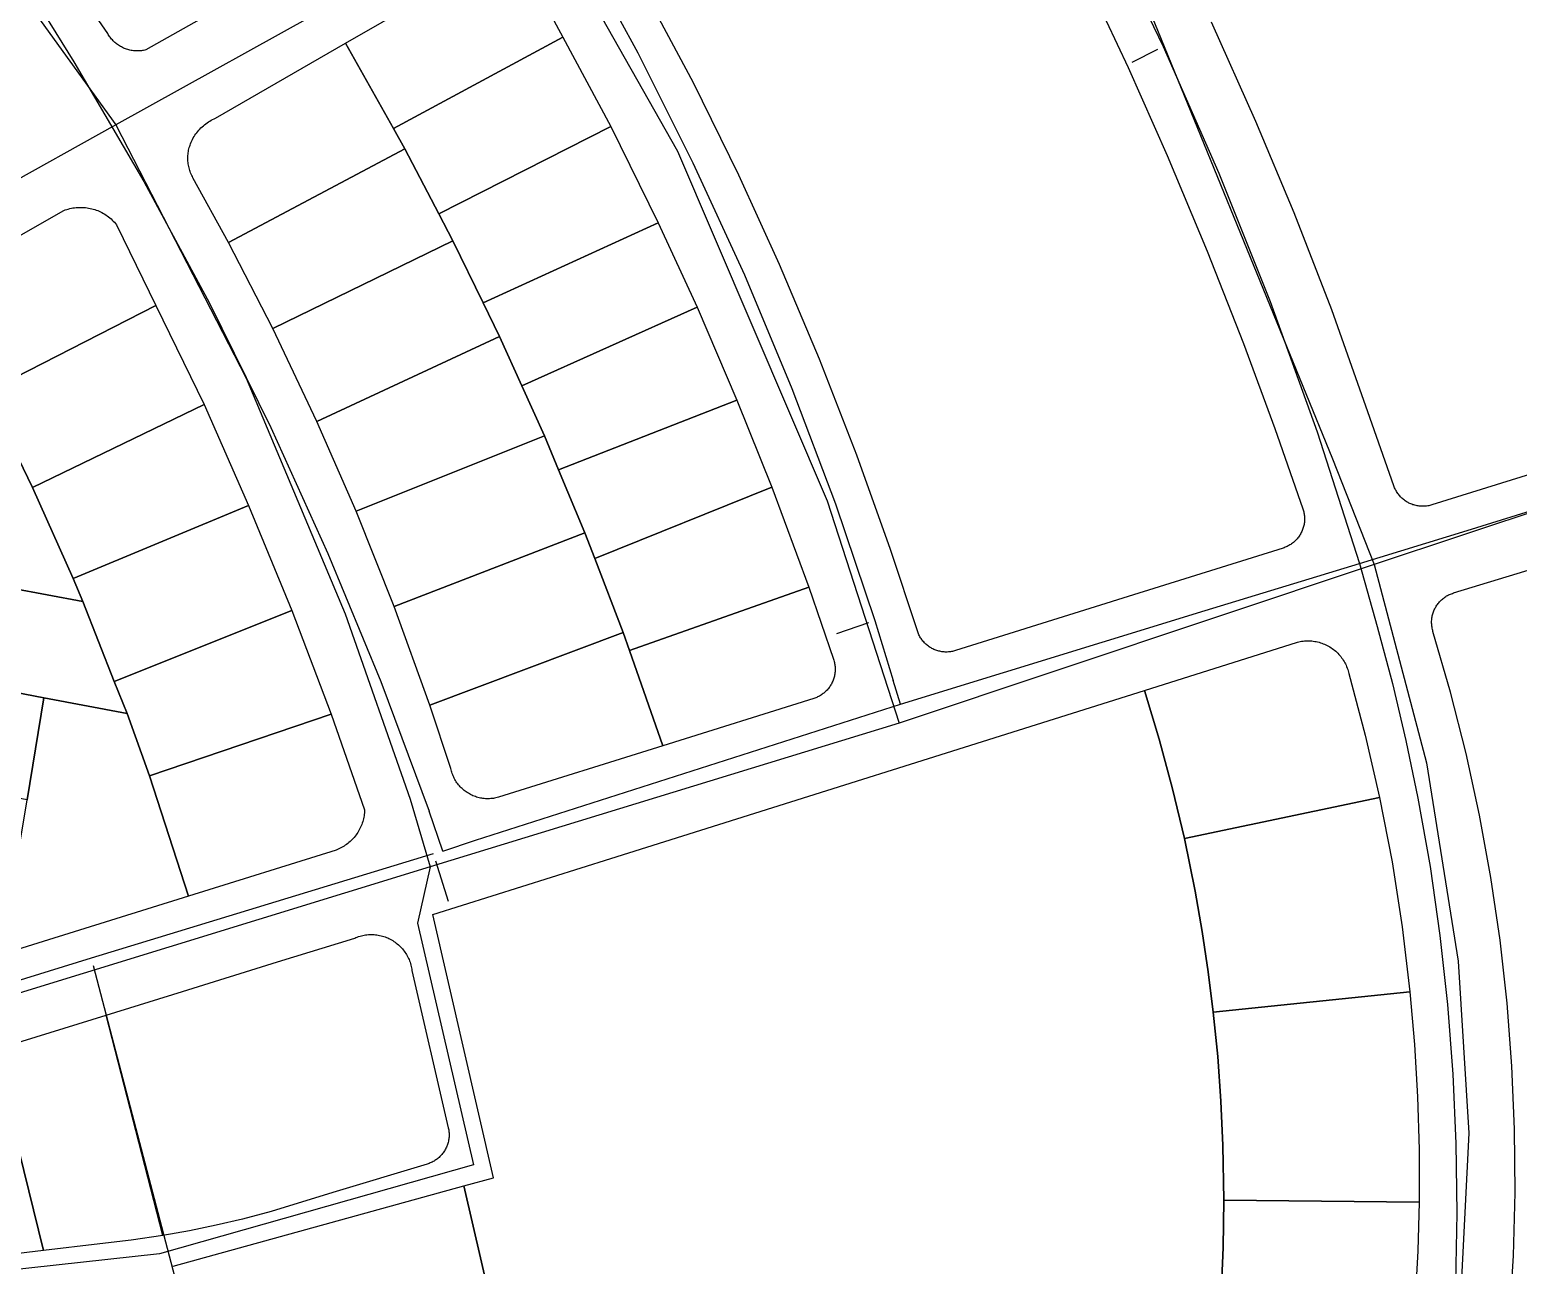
# Model space of a CAD drawing. Extents: x 1876309 to 1899261, y 443723 to 466661.
# Drawn here: x 1896215 to 1897187, y 453752 to 454559 of the extents above; entities that cross this region are included whole.
import ezdxf

# ---------------------------------------------------------------- set-up
doc = ezdxf.new("R2010")
doc.units = 0
doc.header["$MEASUREMENT"] = 0
for name, color, linetype in [('Parcels', 31, 'Continuous'), ('Roads', 7, 'Continuous'), ('Waterlines', 5, 'Continuous')]:
    doc.layers.add(name, color=color, linetype=linetype)

msp = doc.modelspace()

# ---------------------------------------------------------------- linework, layer by layer
at = {"layer": 'Parcels'}
for p, q in [((1896901.62, 454598.94), (1896932.12, 454534.03)), ((1896648.44, 454523.88), (1896621.12, 454574.59)), ((1897015.41, 454498.84), (1896986.41, 454563.5)), ((1896932.12, 454534.03), (1896957.59, 454476.62)), ((1896677.94, 454463.69), (1896648.44, 454523.88)), ((1897040.38, 454439.16), (1897015.41, 454498.84)), ((1896957.59, 454476.62), (1896983.72, 454414.16)), ((1896704.5, 454405.38), (1896677.94, 454463.69)), ((1897065.03, 454375.84), (1897040.38, 454439.16)), ((1896983.72, 454414.16), (1897007.41, 454353.84)), ((1896730.53, 454343.75), (1896704.5, 454405.38)), ((1897088.41, 454309.38), (1897065.03, 454375.84)), ((1897007.41, 454353.84), (1897027.88, 454298.38)), ((1896754.94, 454281.09), (1896730.53, 454343.75)), ((1897105.43, 454261), (1897088.41, 454309.38)), ((1897027.88, 454298.38), (1897046.07, 454246.06)), ((1896776.94, 454219.44), (1896754.94, 454281.09)), ((1897232.22, 454280.47), (1897130.27, 454248.56)), ((1897105.68, 454260.35), (1897105.43, 454261)), ((1897105.94, 454259.7), (1897105.68, 454260.35)), ((1897106.23, 454259.07), (1897105.94, 454259.7)), ((1897106.54, 454258.44), (1897106.23, 454259.07)), ((1897106.87, 454257.83), (1897106.54, 454258.44)), ((1897107.23, 454257.23), (1897106.87, 454257.83)), ((1897107.6, 454256.64), (1897107.23, 454257.23)), ((1897107.99, 454256.06), (1897107.6, 454256.64)), ((1897108.41, 454255.5), (1897107.99, 454256.06)), ((1897108.84, 454254.95), (1897108.41, 454255.5)), ((1897109.29, 454254.42), (1897108.84, 454254.95)), ((1897109.76, 454253.9), (1897109.29, 454254.42)), ((1897110.25, 454253.41), (1897109.76, 454253.9)), ((1897110.76, 454252.92), (1897110.25, 454253.41)), ((1897046.07, 454246.06), (1897046.29, 454245.4)), ((1897046.29, 454245.4), (1897046.48, 454244.73)), ((1897046.48, 454244.73), (1897046.65, 454244.06)), ((1897046.65, 454244.06), (1897046.8, 454243.38)), ((1897046.8, 454243.38), (1897046.92, 454242.69)), ((1897111.28, 454252.46), (1897110.76, 454252.92)), ((1897111.82, 454252.02), (1897111.28, 454252.46)), ((1897112.37, 454251.59), (1897111.82, 454252.02)), ((1897112.94, 454251.18), (1897112.37, 454251.59)), ((1897113.52, 454250.8), (1897112.94, 454251.18)), ((1897114.11, 454250.43), (1897113.52, 454250.8)), ((1897114.72, 454250.09), (1897114.11, 454250.43)), ((1897115.34, 454249.76), (1897114.72, 454250.09)), ((1897115.97, 454249.46), (1897115.34, 454249.76)), ((1897116.61, 454249.18), (1897115.97, 454249.46)), ((1897117.26, 454248.92), (1897116.61, 454249.18)), ((1897117.91, 454248.69), (1897117.26, 454248.92)), ((1897118.58, 454248.48), (1897117.91, 454248.69)), ((1897119.25, 454248.29), (1897118.58, 454248.48)), ((1897119.93, 454248.13), (1897119.25, 454248.29)), ((1897120.61, 454247.99), (1897119.93, 454248.13)), ((1897121.3, 454247.87), (1897120.61, 454247.99)), ((1897121.99, 454247.78), (1897121.3, 454247.87)), ((1897122.69, 454247.71), (1897121.99, 454247.78)), ((1897123.39, 454247.66), (1897122.69, 454247.71)), ((1897124.08, 454247.64), (1897123.39, 454247.66)), ((1897124.78, 454247.65), (1897124.08, 454247.64)), ((1897125.48, 454247.68), (1897124.78, 454247.65)), ((1897126.17, 454247.73), (1897125.48, 454247.68)), ((1897126.87, 454247.81), (1897126.17, 454247.73)), ((1897127.56, 454247.91), (1897126.87, 454247.81)), ((1897128.25, 454248.04), (1897127.56, 454247.91)), ((1897128.93, 454248.19), (1897128.25, 454248.04)), ((1897129.6, 454248.36), (1897128.93, 454248.19)), ((1897130.27, 454248.56), (1897129.6, 454248.36)), ((1897046.33, 454233.74), (1897046.12, 454233.07)), ((1897046.52, 454234.41), (1897046.33, 454233.74)), ((1897046.69, 454235.08), (1897046.52, 454234.41)), ((1897046.83, 454235.76), (1897046.69, 454235.08)), ((1897046.95, 454236.45), (1897046.83, 454235.76)), ((1897046.92, 454242.69), (1897047.02, 454242)), ((1897047.04, 454237.14), (1897046.95, 454236.45)), ((1897047.02, 454242), (1897047.1, 454241.31)), ((1897047.11, 454237.83), (1897047.04, 454237.14)), ((1897047.1, 454241.31), (1897047.15, 454240.62)), ((1897047.16, 454238.53), (1897047.11, 454237.83)), ((1897047.15, 454240.62), (1897047.18, 454239.92)), ((1897047.18, 454239.22), (1897047.16, 454238.53)), ((1897047.18, 454239.92), (1897047.18, 454239.22)), ((1897039.86, 454224.03), (1897039.32, 454223.6)), ((1897040.39, 454224.48), (1897039.86, 454224.03)), ((1897040.91, 454224.95), (1897040.39, 454224.48)), ((1897041.41, 454225.43), (1897040.91, 454224.95)), ((1897041.89, 454225.94), (1897041.41, 454225.43)), ((1897042.35, 454226.46), (1897041.89, 454225.94)), ((1897042.79, 454226.99), (1897042.35, 454226.46)), ((1897043.22, 454227.55), (1897042.79, 454226.99)), ((1897043.63, 454228.11), (1897043.22, 454227.55)), ((1897044.01, 454228.69), (1897043.63, 454228.11)), ((1897044.38, 454229.28), (1897044.01, 454228.69)), ((1897044.72, 454229.89), (1897044.38, 454229.28)), ((1897045.05, 454230.5), (1897044.72, 454229.89)), ((1897045.35, 454231.13), (1897045.05, 454230.5)), ((1897045.63, 454231.77), (1897045.35, 454231.13)), ((1897045.89, 454232.42), (1897045.63, 454231.77)), ((1897046.12, 454233.07), (1897045.89, 454232.42)), ((1896794.48, 454166.26), (1896776.94, 454219.44)), ((1897033.16, 454220.41), (1896932.03, 454188.72)), ((1897033.82, 454220.63), (1897033.16, 454220.41)), ((1897034.48, 454220.87), (1897033.82, 454220.63)), ((1897035.12, 454221.14), (1897034.48, 454220.87)), ((1897035.75, 454221.42), (1897035.12, 454221.14)), ((1897036.38, 454221.73), (1897035.75, 454221.42)), ((1897036.99, 454222.06), (1897036.38, 454221.73)), ((1897037.59, 454222.42), (1897036.99, 454222.06)), ((1897038.18, 454222.79), (1897037.59, 454222.42)), ((1897038.75, 454223.18), (1897038.18, 454222.79)), ((1897039.32, 454223.6), (1897038.75, 454223.18)), ((1896932.03, 454188.72), (1896910.5, 454182)), ((1896910.5, 454182), (1896819.46, 454153.44)), ((1896794.7, 454165.61), (1896794.48, 454166.26)), ((1896794.95, 454164.96), (1896794.7, 454165.61)), ((1896795.23, 454164.33), (1896794.95, 454164.96)), ((1896795.52, 454163.7), (1896795.23, 454164.33)), ((1896795.84, 454163.09), (1896795.52, 454163.7)), ((1896796.17, 454162.48), (1896795.84, 454163.09)), ((1896796.53, 454161.89), (1896796.17, 454162.48)), ((1896796.91, 454161.31), (1896796.53, 454161.89)), ((1896797.31, 454160.75), (1896796.91, 454161.31)), ((1896797.72, 454160.19), (1896797.31, 454160.75)), ((1896798.16, 454159.66), (1896797.72, 454160.19)), ((1896798.61, 454159.14), (1896798.16, 454159.66)), ((1896799.09, 454158.63), (1896798.61, 454159.14)), ((1896799.57, 454158.14), (1896799.09, 454158.63)), ((1896800.08, 454157.67), (1896799.57, 454158.14)), ((1896800.6, 454157.22), (1896800.08, 454157.67)), ((1896801.14, 454156.78), (1896800.6, 454157.22)), ((1896801.69, 454156.36), (1896801.14, 454156.78)), ((1896802.26, 454155.96), (1896801.69, 454156.36)), ((1896802.84, 454155.59), (1896802.26, 454155.96)), ((1896803.43, 454155.23), (1896802.84, 454155.59)), ((1896804.03, 454154.89), (1896803.43, 454155.23)), ((1896804.65, 454154.58), (1896804.03, 454154.89)), ((1896805.27, 454154.28), (1896804.65, 454154.58)), ((1896805.91, 454154.01), (1896805.27, 454154.28)), ((1896806.55, 454153.76), (1896805.91, 454154.01)), ((1896807.21, 454153.53), (1896806.55, 454153.76)), ((1896807.87, 454153.33), (1896807.21, 454153.53)), ((1896808.53, 454153.14), (1896807.87, 454153.33)), ((1896809.21, 454152.99), (1896808.53, 454153.14)), ((1896809.89, 454152.85), (1896809.21, 454152.99)), ((1896810.57, 454152.74), (1896809.89, 454152.85)), ((1896811.25, 454152.65), (1896810.57, 454152.74)), ((1896811.94, 454152.58), (1896811.25, 454152.65)), ((1896812.63, 454152.54), (1896811.94, 454152.58)), ((1896813.32, 454152.53), (1896812.63, 454152.54)), ((1896814.02, 454152.53), (1896813.32, 454152.53)), ((1896814.71, 454152.56), (1896814.02, 454152.53)), ((1896815.4, 454152.62), (1896814.71, 454152.56)), ((1896816.08, 454152.7), (1896815.4, 454152.62)), ((1896816.77, 454152.8), (1896816.08, 454152.7)), ((1896817.45, 454152.93), (1896816.77, 454152.8)), ((1896818.12, 454153.07), (1896817.45, 454152.93)), ((1896818.79, 454153.25), (1896818.12, 454153.07)), ((1896819.46, 454153.44), (1896818.79, 454153.25))]:
    msp.add_line(p, q, dxfattribs=at)
for points in [[(1896541.45, 454594.13), (1896563.19, 454553.69), (1896563.19, 454553.69), (1896452.69, 454494.06), (1896421.38, 454549.84), (1896515.56, 454604.12)], [(1896390.06, 454601.41), (1896291, 454545.5), (1896290.27, 454545.32), (1896289.54, 454545.16), (1896288.8, 454545.03), (1896288.06, 454544.93), (1896287.32, 454544.85), (1896286.57, 454544.79), (1896285.82, 454544.76), (1896285.07, 454544.76), (1896284.32, 454544.78), (1896283.58, 454544.83), (1896282.83, 454544.9), (1896282.09, 454545), (1896281.35, 454545.13), (1896280.62, 454545.28), (1896279.89, 454545.45), (1896279.17, 454545.65), (1896278.45, 454545.88), (1896277.74, 454546.12), (1896277.05, 454546.4), (1896276.36, 454546.69), (1896275.68, 454547.01), (1896275.02, 454547.36), (1896274.36, 454547.72), (1896273.72, 454548.11), (1896273.09, 454548.52), (1896272.48, 454548.95), (1896271.88, 454549.4), (1896271.3, 454549.87), (1896270.74, 454550.36), (1896270.19, 454550.87), (1896269.66, 454551.4), (1896269.15, 454551.95), (1896268.65, 454552.51), (1896268.18, 454553.09), (1896267.73, 454553.69), (1896267.29, 454554.3), (1896266.88, 454554.93), (1896266.49, 454555.57), (1896266.12, 454556.22), (1896242.62, 454590.41)], [(1896170.81, 454402.76), (1896237.44, 454440.62), (1896238.4, 454440.99), (1896239.38, 454441.32), (1896240.36, 454441.61), (1896241.36, 454441.88), (1896242.36, 454442.1), (1896243.38, 454442.29), (1896244.39, 454442.45), (1896245.42, 454442.57), (1896246.44, 454442.66), (1896247.47, 454442.71), (1896248.5, 454442.72), (1896249.53, 454442.7), (1896250.56, 454442.65), (1896251.59, 454442.56), (1896252.61, 454442.43), (1896253.62, 454442.27), (1896254.64, 454442.07), (1896255.64, 454441.84), (1896256.63, 454441.57), (1896257.62, 454441.27), (1896258.59, 454440.93), (1896259.55, 454440.56), (1896260.5, 454440.16), (1896261.44, 454439.73), (1896262.35, 454439.26), (1896263.26, 454438.76), (1896264.14, 454438.24), (1896265, 454437.68), (1896265.85, 454437.09), (1896266.67, 454436.47), (1896267.48, 454435.82), (1896268.26, 454435.15), (1896269.01, 454434.45), (1896269.74, 454433.73), (1896270.45, 454432.98), (1896271.13, 454432.2), (1896271.78, 454431.41), (1896297.53, 454378.56), (1896297.53, 454378.56), (1896186.88, 454322.06)], [(1897180.94, 453717.31), (1897183.45, 453758.52), (1897184.54, 453799.79), (1897184.21, 453841.08), (1897182.47, 453882.32), (1897179.31, 453923.49), (1897174.75, 453964.52), (1897168.77, 454005.37), (1897161.4, 454045.99), (1897152.64, 454086.34), (1897142.5, 454126.36), (1897131, 454166.01), (1897131, 454166.01), (1897130.8, 454166.67), (1897130.64, 454167.33), (1897130.49, 454168), (1897130.37, 454168.67), (1897130.27, 454169.35), (1897130.19, 454170.03), (1897130.14, 454170.71), (1897130.11, 454171.4), (1897130.1, 454172.08), (1897130.12, 454172.77), (1897130.16, 454173.45), (1897130.23, 454174.13), (1897130.32, 454174.81), (1897130.43, 454175.49), (1897130.56, 454176.16), (1897130.72, 454176.82), (1897130.9, 454177.49), (1897131.1, 454178.14), (1897131.32, 454178.79), (1897131.57, 454179.43), (1897131.84, 454180.06), (1897132.13, 454180.68), (1897132.44, 454181.29), (1897132.77, 454181.89), (1897133.12, 454182.47), (1897133.49, 454183.05), (1897133.88, 454183.61), (1897134.29, 454184.16), (1897134.72, 454184.69), (1897135.17, 454185.21), (1897135.63, 454185.72), (1897136.11, 454186.2), (1897136.61, 454186.67), (1897137.12, 454187.13), (1897137.65, 454187.56), (1897138.19, 454187.98), (1897138.75, 454188.38), (1897139.32, 454188.76), (1897139.9, 454189.12), (1897140.5, 454189.46), (1897141.11, 454189.77), (1897141.72, 454190.07), (1897142.35, 454190.35), (1897142.98, 454190.6), (1897143.63, 454190.83), (1897144.28, 454191.05), (1897339.91, 454250.59)], [(1896526.43, 453683.85), (1896498.6, 453804.15), (1896517.95, 453809.48), (1896478.22, 453981.19), (1896594.34, 454017.75), (1896942.66, 454127.53), (1896952.34, 454095.59), (1896961.05, 454063.36), (1896968.76, 454030.88), (1896975.8, 453996.5), (1896980.39, 453970.25), (1896984.33, 453943.89), (1896987.62, 453917.44), (1896990.49, 453888.52), (1896992.59, 453859.53), (1896993.91, 453830.5), (1896994.5, 453794.87), (1896994.5, 453794.87), (1896994.04, 453764.03), (1896992.71, 453733.21)], [(1896308.78, 453751.84), (1896498.6, 453804.15), (1896526.43, 453683.85)]]:
    msp.add_lwpolyline(points, dxfattribs=at)
for points in [[(1896452.69, 454494.06), (1896460.03, 454481), (1896345, 454419.69), (1896321.75, 454462), (1896321.33, 454462.78), (1896320.94, 454463.57), (1896320.57, 454464.38), (1896320.23, 454465.19), (1896319.92, 454466.02), (1896319.64, 454466.86), (1896319.38, 454467.71), (1896319.16, 454468.56), (1896318.96, 454469.43), (1896318.79, 454470.29), (1896318.66, 454471.17), (1896318.55, 454472.05), (1896318.47, 454472.93), (1896318.42, 454473.81), (1896318.41, 454474.7), (1896318.42, 454475.58), (1896318.46, 454476.46), (1896318.54, 454477.35), (1896318.64, 454478.23), (1896318.77, 454479.1), (1896318.93, 454479.97), (1896319.13, 454480.83), (1896319.35, 454481.69), (1896319.6, 454482.54), (1896319.88, 454483.38), (1896320.18, 454484.21), (1896320.58, 454485.17), (1896321.01, 454486.12), (1896321.47, 454487.05), (1896321.96, 454487.97), (1896322.48, 454488.86), (1896323.04, 454489.74), (1896323.63, 454490.6), (1896324.24, 454491.44), (1896324.89, 454492.26), (1896325.56, 454493.05), (1896326.26, 454493.82), (1896326.98, 454494.56), (1896327.73, 454495.28), (1896328.51, 454495.97), (1896329.31, 454496.64), (1896330.13, 454497.27), (1896330.98, 454497.88), (1896331.84, 454498.46), (1896332.73, 454499), (1896333.63, 454499.52), (1896334.55, 454500), (1896335.49, 454500.46), (1896336.44, 454500.88), (1896421.38, 454549.84), (1896452.69, 454494.06)], [(1896563.19, 454553.69), (1896594.5, 454495.41), (1896482.28, 454438.38), (1896460.03, 454481), (1896452.69, 454494.06), (1896563.19, 454553.69)], [(1896594.5, 454495.41), (1896625.44, 454432.5), (1896511.19, 454380.31), (1896491.44, 454420.88), (1896482.28, 454438.38), (1896594.5, 454495.41)], [(1896482.28, 454438.38), (1896491.44, 454420.88), (1896373.81, 454363.62), (1896345, 454419.69), (1896460.03, 454481), (1896482.28, 454438.38)], [(1896625.44, 454432.5), (1896650.72, 454377.47), (1896536.34, 454326.34), (1896521.88, 454358.34), (1896511.19, 454380.31), (1896625.44, 454432.5)], [(1896511.19, 454380.31), (1896521.88, 454358.34), (1896402.62, 454303), (1896373.81, 454363.62), (1896491.44, 454420.88), (1896511.19, 454380.31)], [(1896217, 454260), (1896186.88, 454322.06), (1896297.53, 454378.56), (1896328.97, 454314.03), (1896217, 454260)], [(1896650.72, 454377.47), (1896676.75, 454316.88), (1896560.34, 454271.5), (1896551.09, 454293.66), (1896536.34, 454326.34), (1896650.72, 454377.47)], [(1896536.34, 454326.34), (1896551.09, 454293.66), (1896428.22, 454244.44), (1896402.62, 454303), (1896521.88, 454358.34), (1896536.34, 454326.34)], [(1896130.38, 454323.19), (1896186.88, 454322.06), (1896217, 454260), (1896243.53, 454200.41), (1896249.81, 454185.5), (1896110.09, 454211.59), (1896130.38, 454323.19)], [(1896243.53, 454200.41), (1896217, 454260), (1896328.97, 454314.03), (1896358.06, 454248.19), (1896243.53, 454200.41)], [(1896676.75, 454316.88), (1896699.44, 454260.09), (1896583.94, 454213.66), (1896577.5, 454230.38), (1896560.34, 454271.5), (1896676.75, 454316.88)], [(1896560.34, 454271.5), (1896577.5, 454230.38), (1896453.09, 454182.19), (1896428.22, 454244.44), (1896551.09, 454293.66), (1896560.34, 454271.5)], [(1896699.44, 454260.09), (1896723.59, 454194.75), (1896606.66, 454153.47), (1896602.5, 454165.34), (1896583.94, 454213.66), (1896699.44, 454260.09)], [(1896249.81, 454185.5), (1896243.53, 454200.41), (1896358.06, 454248.19), (1896386.22, 454179.59), (1896270.38, 454133.38), (1896249.81, 454185.5)], [(1896583.94, 454213.66), (1896602.5, 454165.34), (1896476.34, 454117.94), (1896453.09, 454182.19), (1896577.5, 454230.38), (1896583.94, 454213.66)], [(1896110.09, 454211.59), (1896249.81, 454185.5), (1896270.38, 454133.38), (1896278.69, 454112.31), (1896224.41, 454122.72), (1896098.34, 454146.91), (1896110.09, 454211.59)], [(1896606.66, 454153.47), (1896723.59, 454194.75), (1896739.76, 454147.78), (1896739.98, 454147.11), (1896740.17, 454146.45), (1896740.34, 454145.77), (1896740.48, 454145.09), (1896740.6, 454144.41), (1896740.7, 454143.72), (1896740.77, 454143.03), (1896740.82, 454142.33), (1896740.85, 454141.64), (1896740.85, 454140.94), (1896740.82, 454140.25), (1896740.78, 454139.56), (1896740.71, 454138.86), (1896740.61, 454138.18), (1896740.49, 454137.49), (1896740.35, 454136.81), (1896740.18, 454136.14), (1896739.99, 454135.47), (1896739.78, 454134.8), (1896739.54, 454134.15), (1896739.28, 454133.51), (1896739, 454132.87), (1896738.7, 454132.24), (1896738.38, 454131.63), (1896738.03, 454131.03), (1896737.66, 454130.43), (1896737.28, 454129.86), (1896736.87, 454129.29), (1896736.44, 454128.74), (1896736, 454128.21), (1896735.54, 454127.69), (1896735.06, 454127.19), (1896734.56, 454126.7), (1896734.04, 454126.24), (1896733.51, 454125.79), (1896732.97, 454125.36), (1896732.41, 454124.94), (1896731.83, 454124.55), (1896731.25, 454124.18), (1896730.65, 454123.83), (1896730.03, 454123.5), (1896729.41, 454123.19), (1896728.78, 454122.9), (1896728.13, 454122.64), (1896727.48, 454122.4), (1896726.82, 454122.18), (1896628.38, 454091.38), (1896606.66, 454153.47)], [(1896278.69, 454112.31), (1896270.38, 454133.38), (1896386.22, 454179.59), (1896411.88, 454112.06), (1896293.34, 454071.66), (1896278.69, 454112.31)], [(1896606.66, 454153.47), (1896628.38, 454091.38), (1896521.09, 454057.78), (1896520.27, 454057.56), (1896519.45, 454057.36), (1896518.62, 454057.19), (1896517.78, 454057.05), (1896516.94, 454056.94), (1896516.09, 454056.86), (1896515.24, 454056.8), (1896514.39, 454056.78), (1896513.54, 454056.79), (1896512.69, 454056.82), (1896511.85, 454056.89), (1896511, 454056.98), (1896510.16, 454057.11), (1896509.33, 454057.26), (1896508.5, 454057.44), (1896507.67, 454057.65), (1896506.86, 454057.89), (1896506.05, 454058.15), (1896505.25, 454058.45), (1896504.47, 454058.77), (1896503.69, 454059.12), (1896502.93, 454059.49), (1896502.18, 454059.89), (1896501.45, 454060.32), (1896500.73, 454060.77), (1896500.02, 454061.25), (1896499.34, 454061.75), (1896498.67, 454062.27), (1896498.02, 454062.82), (1896497.39, 454063.39), (1896496.78, 454063.98), (1896496.19, 454064.59), (1896495.62, 454065.22), (1896495.07, 454065.87), (1896494.55, 454066.54), (1896494.05, 454067.23), (1896493.57, 454067.93), (1896493.12, 454068.65), (1896492.69, 454069.38), (1896492.29, 454070.13), (1896491.92, 454070.9), (1896491.57, 454071.67), (1896491.25, 454072.46), (1896490.96, 454073.26), (1896490.69, 454074.06), (1896490.45, 454074.88), (1896490.24, 454075.7), (1896490.06, 454076.53), (1896476.34, 454117.94), (1896602.5, 454165.34), (1896606.66, 454153.47)], [(1896942.66, 454127.53), (1897042.47, 454159), (1897043.4, 454159.22), (1897044.34, 454159.41), (1897045.28, 454159.57), (1897046.23, 454159.7), (1897047.18, 454159.79), (1897048.13, 454159.85), (1897049.09, 454159.87), (1897050.04, 454159.87), (1897051, 454159.83), (1897051.95, 454159.75), (1897052.9, 454159.64), (1897053.85, 454159.5), (1897054.79, 454159.33), (1897055.72, 454159.12), (1897056.65, 454158.88), (1897057.57, 454158.61), (1897058.47, 454158.31), (1897059.37, 454157.98), (1897060.25, 454157.61), (1897061.12, 454157.22), (1897061.98, 454156.79), (1897062.82, 454156.34), (1897063.65, 454155.85), (1897064.45, 454155.34), (1897065.24, 454154.8), (1897066.01, 454154.23), (1897066.76, 454153.64), (1897067.49, 454153.02), (1897068.19, 454152.37), (1897068.88, 454151.7), (1897069.54, 454151.01), (1897070.17, 454150.29), (1897070.78, 454149.56), (1897071.36, 454148.8), (1897071.92, 454148.02), (1897072.45, 454147.22), (1897072.95, 454146.41), (1897073.42, 454145.58), (1897073.87, 454144.73), (1897074.28, 454143.87), (1897074.66, 454142.99), (1897075.02, 454142.1), (1897075.34, 454141.2), (1897075.63, 454140.29), (1897075.88, 454139.37), (1897076.11, 454138.44), (1897086.83, 454098.23), (1897096.16, 454057.66), (1896968.76, 454030.88), (1896961.05, 454063.36), (1896952.34, 454095.59), (1896942.66, 454127.53)], [(1896098.34, 454146.91), (1896224.41, 454122.72), (1896213.47, 454056.06), (1896086.19, 454080.12), (1896098.34, 454146.91)], [(1896224.41, 454122.72), (1896278.69, 454112.31), (1896293.34, 454071.66), (1896318.88, 453993.25), (1896196.88, 453955.19), (1896204.41, 454000.94), (1896213.47, 454056.06), (1896224.41, 454122.72)], [(1896318.88, 453993.25), (1896293.34, 454071.66), (1896411.88, 454112.06), (1896433.78, 454049.53), (1896433.74, 454048.55), (1896433.67, 454047.58), (1896433.57, 454046.61), (1896433.43, 454045.64), (1896433.26, 454044.68), (1896433.06, 454043.72), (1896432.82, 454042.77), (1896432.55, 454041.83), (1896432.25, 454040.9), (1896431.92, 454039.98), (1896431.56, 454039.07), (1896431.17, 454038.18), (1896430.74, 454037.3), (1896430.29, 454036.43), (1896429.81, 454035.58), (1896429.3, 454034.75), (1896428.76, 454033.93), (1896428.19, 454033.14), (1896427.6, 454032.36), (1896426.98, 454031.6), (1896426.33, 454030.87), (1896425.66, 454030.16), (1896424.97, 454029.47), (1896424.25, 454028.8), (1896423.51, 454028.16), (1896422.75, 454027.55), (1896421.97, 454026.96), (1896421.17, 454026.4), (1896420.35, 454025.87), (1896419.51, 454025.36), (1896418.66, 454024.89), (1896417.79, 454024.44), (1896416.9, 454024.02), (1896416, 454023.64), (1896415.09, 454023.28), (1896318.88, 453993.25)], [(1897115.94, 453930.72), (1896987.62, 453917.44), (1896984.33, 453943.89), (1896980.39, 453970.25), (1896975.8, 453996.5), (1896968.76, 454030.88), (1897096.16, 454057.66), (1897104.26, 454015.59), (1897110.86, 453973.26), (1897115.94, 453930.72)], [(1896302, 453771.69), (1896265.03, 453915.62), (1896314.97, 453931.09), (1896376.94, 453950.28), (1896427.28, 453965.88), (1896428.13, 453966.23), (1896429, 453966.56), (1896429.87, 453966.86), (1896430.75, 453967.13), (1896431.65, 453967.37), (1896432.55, 453967.58), (1896433.45, 453967.76), (1896434.37, 453967.9), (1896435.28, 453968.01), (1896436.2, 453968.1), (1896437.13, 453968.15), (1896438.05, 453968.16), (1896438.97, 453968.15), (1896439.9, 453968.1), (1896440.82, 453968.03), (1896441.74, 453967.92), (1896442.65, 453967.78), (1896443.56, 453967.6), (1896444.46, 453967.4), (1896445.35, 453967.16), (1896446.24, 453966.9), (1896447.11, 453966.6), (1896447.98, 453966.28), (1896448.83, 453965.92), (1896449.67, 453965.53), (1896450.5, 453965.12), (1896451.31, 453964.68), (1896452.1, 453964.21), (1896452.88, 453963.71), (1896453.64, 453963.19), (1896454.39, 453962.64), (1896455.11, 453962.06), (1896455.81, 453961.46), (1896456.49, 453960.84), (1896457.15, 453960.19), (1896457.79, 453959.52), (1896458.4, 453958.83), (1896458.99, 453958.12), (1896459.56, 453957.39), (1896460.1, 453956.64), (1896460.61, 453955.87), (1896461.09, 453955.08), (1896461.55, 453954.28), (1896461.98, 453953.46), (1896462.38, 453952.63), (1896462.76, 453951.78), (1896463.1, 453950.92), (1896463.41, 453950.05), (1896463.69, 453949.17), (1896463.95, 453948.29), (1896464.17, 453947.39), (1896464.36, 453946.48), (1896464.52, 453945.57), (1896464.65, 453944.66), (1896488.39, 453842.05), (1896488.53, 453841.38), (1896488.65, 453840.71), (1896488.75, 453840.03), (1896488.82, 453839.35), (1896488.87, 453838.67), (1896488.9, 453837.99), (1896488.9, 453837.3), (1896488.88, 453836.62), (1896488.84, 453835.94), (1896488.77, 453835.25), (1896488.68, 453834.58), (1896488.57, 453833.9), (1896488.43, 453833.23), (1896488.27, 453832.57), (1896488.09, 453831.91), (1896487.89, 453831.25), (1896487.66, 453830.61), (1896487.41, 453829.97), (1896487.14, 453829.34), (1896486.85, 453828.72), (1896486.54, 453828.12), (1896486.21, 453827.52), (1896485.86, 453826.93), (1896485.48, 453826.36), (1896485.09, 453825.8), (1896484.68, 453825.25), (1896484.25, 453824.72), (1896483.8, 453824.2), (1896483.34, 453823.7), (1896482.86, 453823.22), (1896482.36, 453822.75), (1896481.85, 453822.3), (1896481.32, 453821.86), (1896480.77, 453821.45), (1896480.22, 453821.05), (1896479.65, 453820.67), (1896479.06, 453820.32), (1896478.47, 453819.98), (1896477.86, 453819.66), (1896477.25, 453819.37), (1896476.62, 453819.09), (1896475.98, 453818.84), (1896475.34, 453818.61), (1896474.69, 453818.4), (1896413.03, 453799.75), (1896372.72, 453787.53), (1896354.12, 453782.54), (1896336.85, 453778.42), (1896319.48, 453774.8), (1896302, 453771.69)], [(1897121.94, 453793.44), (1896994.5, 453794.87), (1896993.91, 453830.5), (1896992.59, 453859.53), (1896990.49, 453888.52), (1896987.62, 453917.44), (1897115.94, 453930.72), (1897118.92, 453896.48), (1897120.91, 453862.16), (1897121.92, 453827.81), (1897121.94, 453793.44)], [(1896224.16, 453762), (1896191.81, 453892.97), (1896265.03, 453915.62), (1896302, 453771.69), (1896281.5, 453768.69), (1896260.91, 453766.38), (1896224.16, 453762)], [(1896191.81, 453892.97), (1896224.16, 453762), (1896148.06, 453752.91), (1896112.47, 453868.41), (1896191.81, 453892.97)], [(1897116.88, 453698.28), (1896990.5, 453702.44), (1896992.71, 453733.21), (1896994.04, 453764.03), (1896994.5, 453794.87), (1897121.94, 453793.44), (1897121.09, 453761.68), (1897119.4, 453729.95), (1897116.88, 453698.28)]]:
    msp.add_lwpolyline(points, close=True, dxfattribs=at)
at = {"layer": 'Roads'}
for p, q in [((1896161.16, 454649.68), (1896271.31, 454496.55)), ((1896542.89, 454647.27), (1896271.31, 454496.55)), ((1896271.31, 454496.55), (1896118.86, 454411.57)), ((1897401.14, 454312.14), (1897092.67, 454209.62)), ((1897092.67, 454209.62), (1896782.53, 454106.02)), ((1896782.53, 454106.02), (1896476.62, 454012.43)), ((1896476.62, 454012.43), (1896023.79, 453873.19))]:
    msp.add_line(p, q, dxfattribs=at)
for points in [[(1896821.95, 454822.4), (1896949.18, 454563.22), (1897065.47, 454278.59), (1897092.67, 454209.62)], [(1896542.89, 454647.27), (1896638.01, 454479.3), (1896735.68, 454251.26), (1896782.53, 454106.02)], [(1896271.31, 454496.55), (1896356.47, 454331.14), (1896421.07, 454177.37), (1896463.41, 454056.45), (1896476.62, 454012.43)], [(1897092.67, 454209.62), (1897126.85, 454080.16), (1897147.41, 453950.75), (1897154.43, 453838.52), (1897147.46, 453700.48), (1897126.9, 453502.4), (1897119.7, 453442.38), (1897122.17, 453397.99), (1897134.5, 453360.18), (1897155.05, 453320.72), (1897178.52, 453294.18)], [(1896476.62, 454012.43), (1896468.29, 453975.5), (1896504.86, 453817.98), (1896299.96, 453759.82), (1895996.22, 453726.51)]]:
    msp.add_lwpolyline(points, dxfattribs=at)
at = {"layer": 'Waterlines', "color": 5}
for p, q in [((1896951.29, 454545.78), (1896934.42, 454537.2)), ((1897153.41, 454231.78), (1897333.64, 454287.89)), ((1897083.06, 454210.31), (1897153.41, 454231.78)), ((1896982.31, 454179.57), (1897083.06, 454210.31)), ((1897083.06, 454210.31), (1897094.63, 454169.13)), ((1896783.46, 454118.53), (1896982.31, 454179.57)), ((1896762.67, 454171.6), (1896741.77, 454164.31)), ((1896766.81, 454173.05), (1896778.75, 454133.95)), ((1896783.46, 454118.53), (1896778.75, 454133.95)), ((1896484.79, 454022.67), (1896475.8, 454048.59)), ((1896478.48, 454020.92), (1896255.38, 453952.69)), ((1896479.97, 454016.21), (1896488.31, 453989.89)), ((1896255.38, 453952.69), (1896096.44, 453903.78)), ((1896256.62, 453947.95), (1896358.36, 453559.15))]:
    msp.add_line(p, q, dxfattribs=at)
for points in [[(1896836.03, 454777.3), (1896877.97, 454701.95), (1896917.6, 454625.36), (1896954.89, 454547.61)], [(1896546.09, 454662.45), (1896573.52, 454614.17), (1896612.02, 454543.57), (1896648.06, 454471.69), (1896681.6, 454398.61), (1896712.59, 454324.42), (1896741.01, 454249.2), (1896766.81, 454173.05)], [(1896154.78, 454646.66), (1896178.93, 454642.27), (1896244.04, 454537.71)], [(1896954.89, 454547.61), (1896991.27, 454464.99), (1897024.78, 454381.17), (1897055.39, 454296.24), (1897083.06, 454210.31)], [(1896244.04, 454537.71), (1896289.6, 454459.67), (1896332.45, 454380.12), (1896372.54, 454299.13), (1896409.83, 454216.82), (1896444.26, 454133.27), (1896475.8, 454048.59)], [(1897094.63, 454169.13), (1897104.5, 454132.08), (1897113.35, 454094.77), (1897121.16, 454057.22)], [(1896484.79, 454022.67), (1896506.19, 454029.78), (1896783.46, 454118.53)], [(1897121.16, 454057.22), (1897129.06, 454012.51), (1897135.51, 453967.56), (1897140.48, 453922.43), (1897143.98, 453877.16), (1897146, 453831.8), (1897146.53, 453786.4), (1897145.59, 453741), (1897143.16, 453695.66)]]:
    msp.add_lwpolyline(points, dxfattribs=at)

doc.saveas('drawing.dxf')
